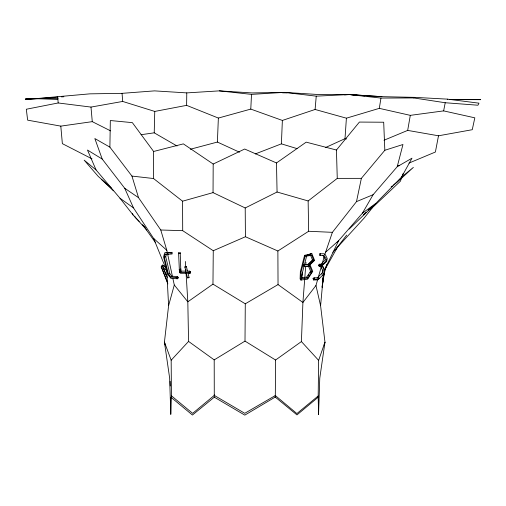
<?xml version="1.0" encoding="UTF-8"?>
<svg xmlns="http://www.w3.org/2000/svg" width="506" height="506" viewBox="0 0 506 506"><rect width="100%" height="100%" fill="white"/><g stroke="black" fill="none" stroke-linecap="round" stroke-linejoin="round"><path stroke-width="0.76" d="M304.504 264.581L310.001 264.752L312.752 271.361L307.623 279.192L300.988 280.008L301 272.38L305.213 255.834L311.879 253.778L314.58 260.381L308.262 266.51L308.995 265.258L313.891 260.508L314.58 260.381M337.097 242.45L362.479 213.108L373.105 194.709L397.216 166.714L402.959 144.501L384.826 150.276L361.366 178.352L356.496 201.616L332.385 232.336L308.635 231.267L277.876 250.995L245.423 236.745L213.266 250.723L182.704 230.673L182.558 201.198L153.527 178.529L153.622 151.477L132.357 122.642L110.327 120.529L109.891 147.138L131.946 176.082L138.524 197.663L160.769 229.996L166.816 250.306L172.457 276.523M361.366 178.352L337.262 178.378L308.141 200.952L277.067 192.014L245.208 207.966L213.039 192.622L213.19 164.039L183.349 143.875L153.622 151.477M172.957 278.838L174.285 285.005L168.606 305.618L164.431 342.1L171.167 360.215L171.426 395.806L192.641 413.364L214.278 395.395L214.202 359.892L244.999 341.107L245.283 303.809L212.963 284.125L213.266 250.723M317.901 278.717L315.965 285.492L320.589 305.706L324.972 342.189L318.628 360.373L318.185 395.989L296.895 413.573L275.315 395.553L275.574 360.019L301.412 341.575L302.911 302.461L304.72 278.844M318.704 396.786L296.971 414.901L275.226 397.071L275.239 395.521M318.185 395.989L318.552 414.344L318.679 399.841M383.978 140.244L407.678 130.403L438.5 135.791L472.256 129.707L474.824 117.828L443.635 110.89L410.303 115.355L379.304 108.354L346.401 118.183L315.099 109.473L282.373 120.441L250.78 109.094L218.364 118.062L186.619 105.356L186.777 92.895L219.376 90.871L252.001 92.933L284.233 92.37L317.022 94.451L349.918 94.559L381.878 96.671L414.686 97.367L447.298 99.125L478.973 103.173L477.936 105.223L445.217 102.743L413.68 97.936L380.961 98.075L349.051 94.546L316.244 96.159L284.233 92.37L251.514 94.382L219.376 90.871M177.03 146.006L154.222 132.831L154.754 111.428L122.686 101.44L90.991 107.082L58.177 102.965L26.318 109.239L27.64 120.156L60.802 126.127L92.275 121.649L110.612 130.871M165.272 345.149L164.431 342.1L169.655 378.134L170.794 414.294L171.426 395.806M318.552 414.344L319.767 378.203L324.972 342.189L324.087 345.218M311.879 253.778L304.574 255.321L300.362 271.867L300.102 278.983L300.988 280.008L301.721 278.755L302.436 272.563L306.655 256.017L311.797 255.397L313.891 260.508L312.487 259.976L310.614 255.391L308.312 255.448M239.496 152.205L217.39 142.059L218.364 118.062M255.29 153.938L281.387 143.856L282.373 120.441M250.78 109.094L251.514 94.382M326.528 260.691L326.591 259.692L324.074 255.378L319.431 255.378L319.431 253.759L324.074 253.759L325.617 255.182L327.243 258.49L326.661 261.52L321.095 266.51L319.349 266.51L318.457 265.479L319.191 264.227L320.937 264.227L325.326 259.812L326.528 260.691L321.829 265.258L320.083 265.258L319.191 264.227M325.605 147.505L344.997 138.682L346.401 118.183M304.84 277.269L305.681 266.245M305.801 264.67L305.985 262.304M315.099 109.473L316.244 96.159M320.589 305.706L323.505 273.86M167.847 283.898L161.243 266.744L162.59 265.055L166.449 268.25M167.669 282.69L161.243 266.744L162.913 265.327L162.704 266.858L163.893 269.806M322.961 269.938L322.739 272.095L321.531 274.037M322.088 286.624L324.365 271.766M322.088 287.541L324.707 270.457M379.304 108.354L380.961 98.075M407.678 130.403L410.303 115.355M438.5 135.791L435.394 152.021L408.943 163.09M300.988 280.008L302.436 272.563M443.635 110.89L445.217 102.743M164.311 257.206L165.101 254.278L172.166 253.949L172.166 252.33L164.697 252.785L163.583 256.909L167.764 274.208L170.864 278.332L177.372 278.787L178.327 277.819L177.619 276.516L171.736 276.232L170.63 277.155L168.422 274.227L164.311 257.206L165.734 256.77L166.417 254.233L169.093 253.949M322.524 279.394L326.731 264.467M318.331 277.212L321.335 266.675M322.195 263.664L324.131 256.884M324.776 254.626L332.385 232.336M186.543 273.284L180.541 273.284L179.472 272.582L180.794 268.863L181.053 271.823M179.472 272.582L180.794 269.521L180.206 252.785L178.586 252.836L179.472 272.582L189.073 272.582L189.592 271.121L190.661 271.823L190.142 273.284L187.745 273.284M161.186 267.358L162.59 265.055M403.231 173.356L400.398 181.205L372.631 207.447L364.073 218.143L332.859 252.323M324.061 270.83L338.628 240.698L325.421 252.367M349.178 229.06L375.711 203.507L401.606 176.992L411.979 158.188L397.216 166.714M324.928 269.584L337.888 246.473L346.692 235.107M319.349 266.51L320.083 265.258M322.676 275.188L324.314 272.481L324.491 269.565L322.322 265.157M301.57 277.649L306.756 277.111L310.589 271.26L308.534 266.327L304.055 266.219M308.141 275.776L308.938 274.562M310.134 272.734L310.937 271.513M301.721 278.755L307.831 278.091L312.012 271.716L309.767 266.339L303.72 266.181L303.72 264.556M335.63 249.654L337.888 246.473M315.965 285.492L302.911 302.461L278.041 284.587L277.876 250.995M337.262 178.378L336.439 150.029L359.399 122.072L383.693 122.224L384.826 150.276M161.882 266.58L162.913 265.327M171.167 360.215L188.567 341.411L187.815 301.816L186.081 273.12M170.63 277.155L176.664 277.484L177.619 276.516M312.487 259.976L308.103 264.227L308.995 265.258M307.901 264.967L312.651 260.356M363.314 214.835L366.129 212.261M368.387 210.199L375.711 203.507L362.479 213.108M401.606 176.992L413.364 167.404L397.355 182.065L393.617 184.924M214.291 394.851L214.316 397.178L192.444 415.034L171.098 397.349M318.609 276.965L317.578 277.788L314.087 277.788L313.05 278.483L313.543 279.951L317.034 279.951L319.368 278.496L323.068 274.809L324.276 272.867L324.491 270.716L322.056 265.758M391.125 186.828L392.371 185.879M212.963 284.125L187.815 301.816L174.285 285.005M277.067 192.014L276.485 162.951L306.2 142.148L336.439 150.029M317.098 278.104L322.701 272.481L322.961 271.089L320.791 266.681M319.754 278.117L318.078 279.255L314.587 279.255L313.543 279.951M368.134 210.477L372.631 207.447M275.226 397.071L244.803 415.129L214.316 397.178M245.283 303.809L278.041 284.587M275.315 395.553L244.746 413.313L214.278 395.395M413.68 97.936L414.686 97.367L405.268 97.405M213.19 164.039L244.695 149.03L276.485 162.951M356.496 201.616L373.105 194.709M168.422 274.227L169.826 273.702L171.736 276.232M308.021 254.765L310.697 253.772M182.558 201.198L213.039 192.622M190.338 149.257L217.39 142.059M184.873 267.117L186.448 266.738M187.422 277.674L188.997 277.294M154.754 111.428L186.619 105.356M141.085 134.71L154.222 132.831M166.012 252.741L169.093 252.33M57.798 99.277L25.673 98.442L57.918 98.79L57.564 97.146L25.3 99.581L89.872 93.85L122.06 93.344L154.539 90.878L186.777 92.895M282.506 92.819L287.155 92.883M304.574 255.321L305.213 255.834L311.797 255.397L310.614 255.391M61.498 96.899L63.857 96.754M344.523 94.869L349.918 94.559L359.228 95.4M165.101 254.278L166.417 254.233M318.457 265.479L320.203 265.479M179.984 271.121L185.987 271.121M187.188 271.121L189.592 271.121M188.858 271.823L190.661 271.823M176.025 277.819L178.327 277.819M313.05 278.483L314.213 278.483M449.265 99.619L480.7 99.65L449.246 99.568M308.534 266.327L309.767 266.339M349.918 94.559L349.051 94.546L381.878 96.671M397.779 165.671L399.354 165.709M304.112 264.6L308.761 264.739M160.769 229.996L182.704 230.673M361.556 95.615L364.662 95.893M131.946 176.082L153.527 178.529M305.213 255.834L306.655 256.017M344.997 138.682L346.553 138.948M281.387 143.856L297.035 148.619M310.589 271.26L312.012 271.716M284.233 92.37L284.821 92.611M92.01 158.852L62.364 143.653L60.802 126.127M109.891 147.138L94.837 138.549L102.212 159.055L124.729 188.276L133.502 207.922L154.463 239.711M102.212 159.055L87.475 150.048L96.064 169.934L119.979 198.225L133.103 214.974L146.816 230.021M244.999 341.107L275.574 360.019M189.073 272.582L190.142 273.284M124.729 188.276L138.524 197.663M119.979 198.225L133.502 207.922M188.567 341.411L214.202 359.892M96.064 169.934L84.179 160.168L98.328 176.493L111.25 187.916M163.394 267.832L166.929 270.754M166.816 250.306L153.615 238.402L166.746 270.678L168.606 305.618M306.756 277.111L307.831 278.091M101.466 179.453L113.426 190.813M139.175 221.337L135.342 217.453L134.64 216.1M142.458 224.67L145.197 227.447M301.412 341.575L318.628 360.373M320.937 264.227L321.829 265.258M447.298 99.125L447.709 99.619M322.923 255.378L325.206 259.54M143.805 226.207L155.544 242.703M176.664 277.484L177.372 278.787M132.382 213.564L133.103 214.974M162.761 266.238L167.284 277.459M164.127 270.4L165.082 272.759M165.317 273.354L166.031 275.125M179.168 269.571L180.085 272.051M314.087 277.788L314.587 279.255M169.826 273.702L165.734 256.77M187.498 271.089L186.366 266.396L184.791 266.776L187.505 278.009L189.08 277.63L187.947 272.936M90.991 107.082L92.275 121.649M300.362 271.867L300.475 273.329M57.709 96.962L58.177 102.965M122.06 93.344L122.686 101.44M185.373 261.482L185.702 266.909M185.847 269.236L185.936 270.792M170.161 381.322L170.263 385.983M308.141 200.952L308.635 231.267M170.516 397.615L170.794 414.294M245.208 207.966L245.423 236.745M322.701 280.741L322.701 282.361M320.583 253.759L320.583 255.378M180.206 252.785L180.206 253.443L178.586 253.493L178.586 252.836M170.984 252.33L170.984 253.949"/></g></svg>
